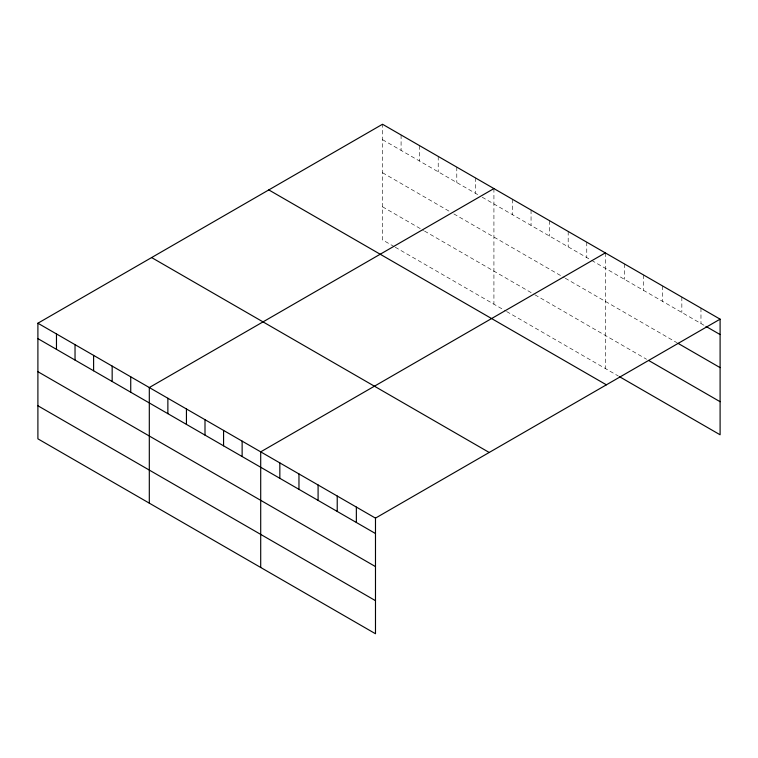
<?xml version="1.0" encoding="UTF-8"?>
<svg xmlns="http://www.w3.org/2000/svg" width="758" height="758" viewBox="0 0 758 758"><rect width="100%" height="100%" fill="white"/><g stroke="black" fill="none" stroke-linecap="round" stroke-linejoin="round"><path stroke-width="0.57" stroke-dasharray="3.79 2.84" d="M382.515 139.662L478.279 194.948M482.192 197.203L590.662 259.833M591.638 260.392L704.997 325.845M382.515 172.729L449.949 211.662M453.853 213.917L564.274 277.674M565.26 278.233L676.809 342.635M382.515 206.801L423.561 230.498M424.537 231.067L533.983 294.256M534.959 294.815L646.602 359.273M394.245 246.644L382.515 239.879L382.515 124.255M395.221 247.212L505.643 310.96M506.619 311.529L618.414 376.072M700.97 308.118L700.97 323.514M681.84 297.07L681.84 312.476M662.71 286.031L662.71 301.428M643.58 274.983L643.58 290.38M624.45 263.936L624.45 279.342M605.32 252.897L605.32 368.511M586.758 242.172L586.758 257.578M568.187 231.455L568.187 246.852M549.616 220.739L549.616 236.136M531.055 210.013L531.055 225.42M512.484 199.297L512.484 214.694M493.922 188.581L493.922 304.195M475.351 177.855L475.351 193.262M456.78 167.139L456.78 182.536M438.219 156.423L438.219 171.82M419.648 145.697L419.648 161.103M401.086 134.981L401.086 150.378"/><path stroke-width="1.14" d="M37.9 323.221L375.485 518.121L375.485 633.745L37.9 438.835L37.9 323.221L382.515 124.255L720.1 319.165L720.1 434.779L619.419 376.65M493.922 188.581L149.307 387.537L149.307 503.16M605.32 252.897L260.705 451.853L260.705 567.477M375.485 518.121L720.1 319.165M706.001 326.423L720.1 334.562M677.813 343.222L720.1 367.63M648.611 360.438L720.1 401.702M268.796 189.917L606.381 384.818M151.619 257.568L489.204 452.469M37.9 338.627L375.485 533.528M37.9 371.695L375.485 566.596M37.9 405.767L375.485 600.668M356.355 507.083L356.355 522.48M337.225 496.035L337.225 511.432M318.095 484.987L318.095 500.394M298.965 473.949L298.965 489.346M279.835 462.901L279.835 478.298M242.134 441.137L242.134 456.534M223.572 430.421L223.572 445.818M205.001 419.695L205.001 435.101M186.44 408.979L186.44 424.376M167.869 398.263L167.869 413.66M130.736 376.821L130.736 392.218M112.165 366.105L112.165 381.501M93.604 355.379L93.604 370.785M75.033 344.663L75.033 360.059M56.471 333.937L56.471 349.343"/></g></svg>
